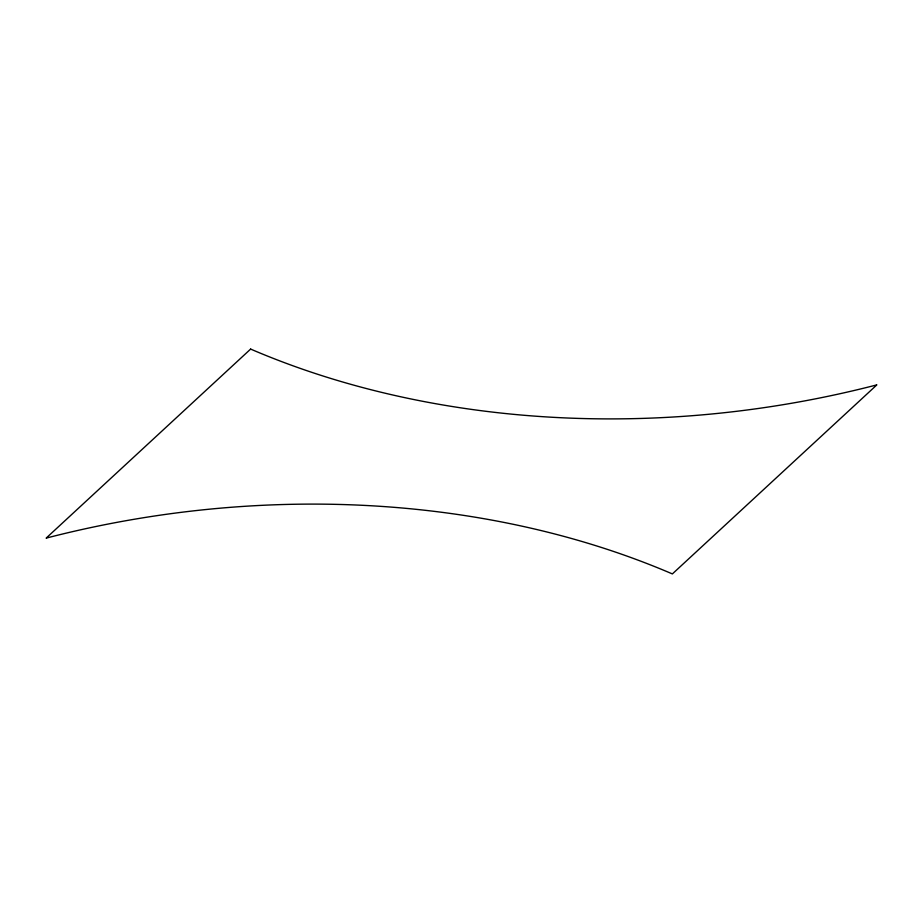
<?xml version="1.0" encoding="UTF-8"?>
<svg xmlns="http://www.w3.org/2000/svg" width="923" height="923" viewBox="0 0 923 923"><rect width="100%" height="100%" fill="white"/><g stroke="black" fill="none" stroke-linecap="round" stroke-linejoin="round"><path stroke-width="1.38" d="M250.629 349.079L46.15 538.121A762.04 541.663 -8.1 0 1 672.371 573.921L876.85 384.879A762.04 541.663 -8.1 0 1 250.629 349.079"/></g></svg>
